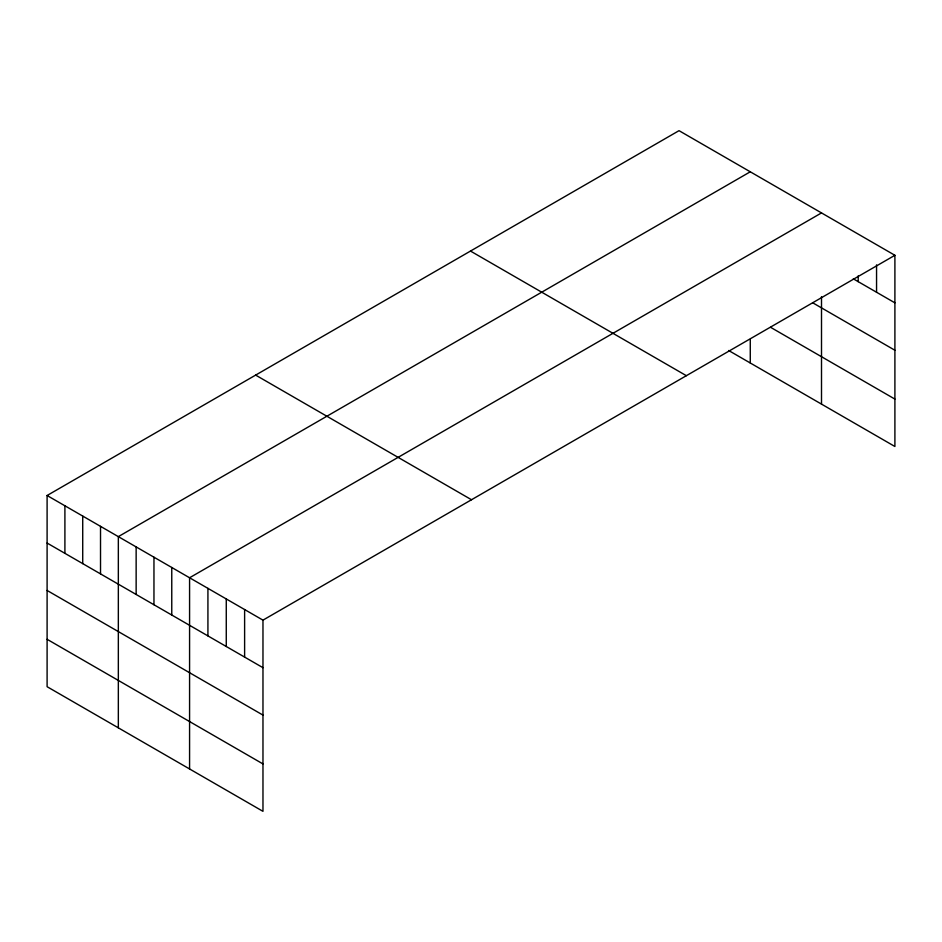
<?xml version="1.0" encoding="UTF-8"?>
<svg xmlns="http://www.w3.org/2000/svg" width="942" height="942" viewBox="0 0 942 942"><rect width="100%" height="100%" fill="white"/><g stroke="black" fill="none" stroke-linecap="round" stroke-linejoin="round"><path stroke-width="1.41" d="M47.1 495.504L262.971 620.142L262.971 811.333L47.1 686.706L47.1 495.504L679.029 130.667L894.9 255.294L894.9 446.496L728.649 350.506M750.268 171.797L118.339 536.634L118.339 727.836M821.506 212.916L189.577 577.764L189.577 768.966M262.971 620.142L894.9 255.294M853.311 278.832L894.9 302.841M812.605 302.735L894.9 350.247M770.627 327.333L894.9 399.09M470.494 251.067L686.365 375.693M255.635 375.104L471.506 499.743M47.1 543.051L262.971 667.69M47.1 590.457L262.971 715.096M47.1 639.3L262.971 763.927M876.555 264.879L876.555 292.244M858.197 275.888L858.197 281.658M821.506 296.718L821.506 404.118M750.268 339.285L750.268 362.988M244.614 609.545L244.614 657.092M226.268 598.947L226.268 646.495M207.923 588.361L207.923 635.909M171.762 567.484L171.762 615.032M153.958 557.205L153.958 604.752M136.143 546.913L136.143 594.461M100.523 526.354L100.523 573.902M82.719 516.075L82.719 563.622M64.904 505.795L64.904 553.343"/></g></svg>
